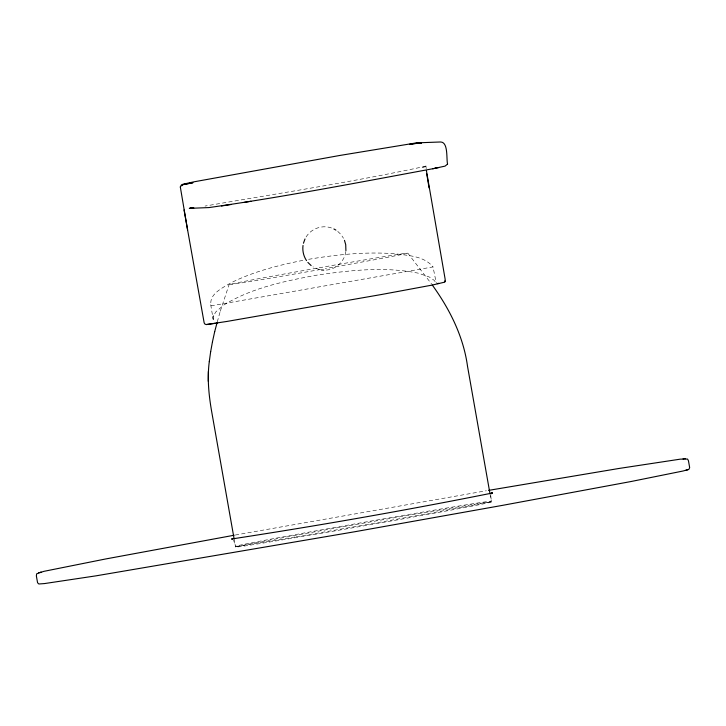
<?xml version="1.0" encoding="UTF-8"?>
<svg xmlns="http://www.w3.org/2000/svg" width="726" height="726" viewBox="0 0 726 726"><rect width="100%" height="100%" fill="white"/><g stroke="black" fill="none" stroke-linecap="round" stroke-linejoin="round"><path stroke-width="0.54" stroke-dasharray="3.63 2.72" d="M425.908 165.8L426.216 168.677M213.017 318.841L213.462 315.737L213.353 316.191L215.822 311.89L223.59 305.138C251.74 287.823 284.565 281.107 317.316 275.063C351.266 270.126 385.37 266.397 418.702 273.275L429.338 277.033L433.903 280.145L436.571 283.194M345.848 251.477C344.623 261.342 335.884 269.546 325.956 270.099M217.256 321.963L220.287 311.182M220.277 311.245L229.089 284.601M306.091 236.985C311.218 228.472 322.535 224.543 331.818 228.091M425.899 166.181C352.954 181.963 278.684 193.334 205.004 206.075M424.919 166.762L425.282 166.617M302.833 260.389C278.158 265.317 253.41 271.578 230.795 282.904C222.782 287.777 208.217 294.275 211.193 305.827L433.023 266.914L436.253 282.904M423.621 167.107L424.383 166.944L422.16 167.407M235.269 535.035L486.356 490.749M308.604 259.327C337.163 254.436 366.294 251.595 395.262 253.773C408.203 255.561 424.093 255.933 433.023 266.914M319.213 269.509L312.988 266.859M337.735 231.376L340.993 234.525L343.516 238.282M407.767 253.102L431.643 284.111M233.509 539.699L235.569 547.114M490.014 493.88L491.302 501.194M210.712 304.748L213.253 319.703L212.709 316.091L212.927 317.489M233.963 538.011L235.433 546.369M490.767 495.658L491.438 501.938A129.945 1.361 -10 0 1 296.453 537.521A129.945 1.361 -10 0 1 302.624 534.046A129.945 1.361 -10 0 1 491.429 502.011M320.62 269.455A90.75 0.953 -10 0 1 239.217 282.396A90.75 0.953 -10 0 1 393.029 255.198A90.75 0.953 -10 0 1 325.293 268.629M296.326 536.777A129.945 1.361 -10 0 0 491.293 501.267A129.945 1.361 -10 0 0 302.488 533.301A129.945 1.361 -10 0 0 296.326 536.777"/><path stroke-width="1.09" d="M233.963 538.011L211.638 411.397C208.789 394.98 207.11 378.173 209.297 361.566M208.289 381.332L208.389 371.431M187.607 230.06L180.311 186.927M184.041 209.941L204.169 322.907L205.004 324.168L206.429 324.549L226.92 321.446L381.495 294.502L432.161 285.082L444.648 282.16L445.201 279.51L426.389 170.501M303.023 245.461C302.297 250.715 303.559 256.196 306.517 260.598M345.912 250.724L345.721 244.698L344.478 240.342M209.279 361.639L210.676 351.556M432.705 168.777L445.074 166.118L447.579 164.049M210.667 351.62L212.5 341.61M212.491 341.674L214.678 331.709M180.302 186.999L181.291 185.076L182.988 184.213L194.16 181.79L339.795 155.464L414.827 143.14L419.446 142.786L421.334 143.467L419.265 142.768L409.754 144.302L420.427 142.931L419.265 142.768L440.446 141.987C448.514 141.924 446.209 158.776 447.57 164.121M445.283 280.944L444.938 281.842M214.669 331.773L216.974 322.988M303.45 243.228L304.993 238.972M491.085 493.807L492.074 493.081C405.616 510.387 318.66 525.66 231.494 539.019L232.547 539.037M234.162 535.234L105.479 559.002L43.778 571.371L36.672 573.785L36.364 575.89L37.57 582.751L38.832 583.985L44.522 583.568L95.986 575.845L354.842 531.731L503.172 505.242L631.157 481.501L683.03 471.011L688.874 469.386L689.664 467.617L688.457 460.756L687.531 459.05L680.38 459.141L619.133 468.442L488.571 490.377M685.716 470.357L687.958 469.731M38.569 572.714L39.295 572.524M40.375 572.215L41.092 572.024M433.903 168.532C359.107 182.417 284.283 196.864 208.961 207.572L189.304 208.362L192.454 208.053L190.003 208.308M438.64 167.579L434.602 168.387L436.426 168.033M244.29 202.382L250.942 201.274M221.421 205.993L230.977 204.514M216.03 323.188L217.628 322.943M215.105 323.333L206.429 324.549M437.787 283.567L438.794 283.449L437.27 283.539M438.84 283.449L437.406 283.521M683.012 458.859L683.756 458.796M684.754 458.732L685.498 458.669M321.436 269.945L323.687 270.136M333.906 228.98L335.884 230.078M311.127 265.562L307.878 262.413M432.279 285.037C449.712 309.149 463.424 336.456 467.508 366.222L489.832 492.836M426.716 173.777L429.075 187.925M181.972 185.402L181.691 185.802L182.589 184.903L181.972 185.402M492.437 493.018L490.985 493.417L492.437 493.018M183.905 184.458L183.179 184.631L192.971 182.707L183.905 184.458M192.989 208.072L190.484 208.289L193.86 207.972L190.956 208.271L192.989 208.072"/></g></svg>
